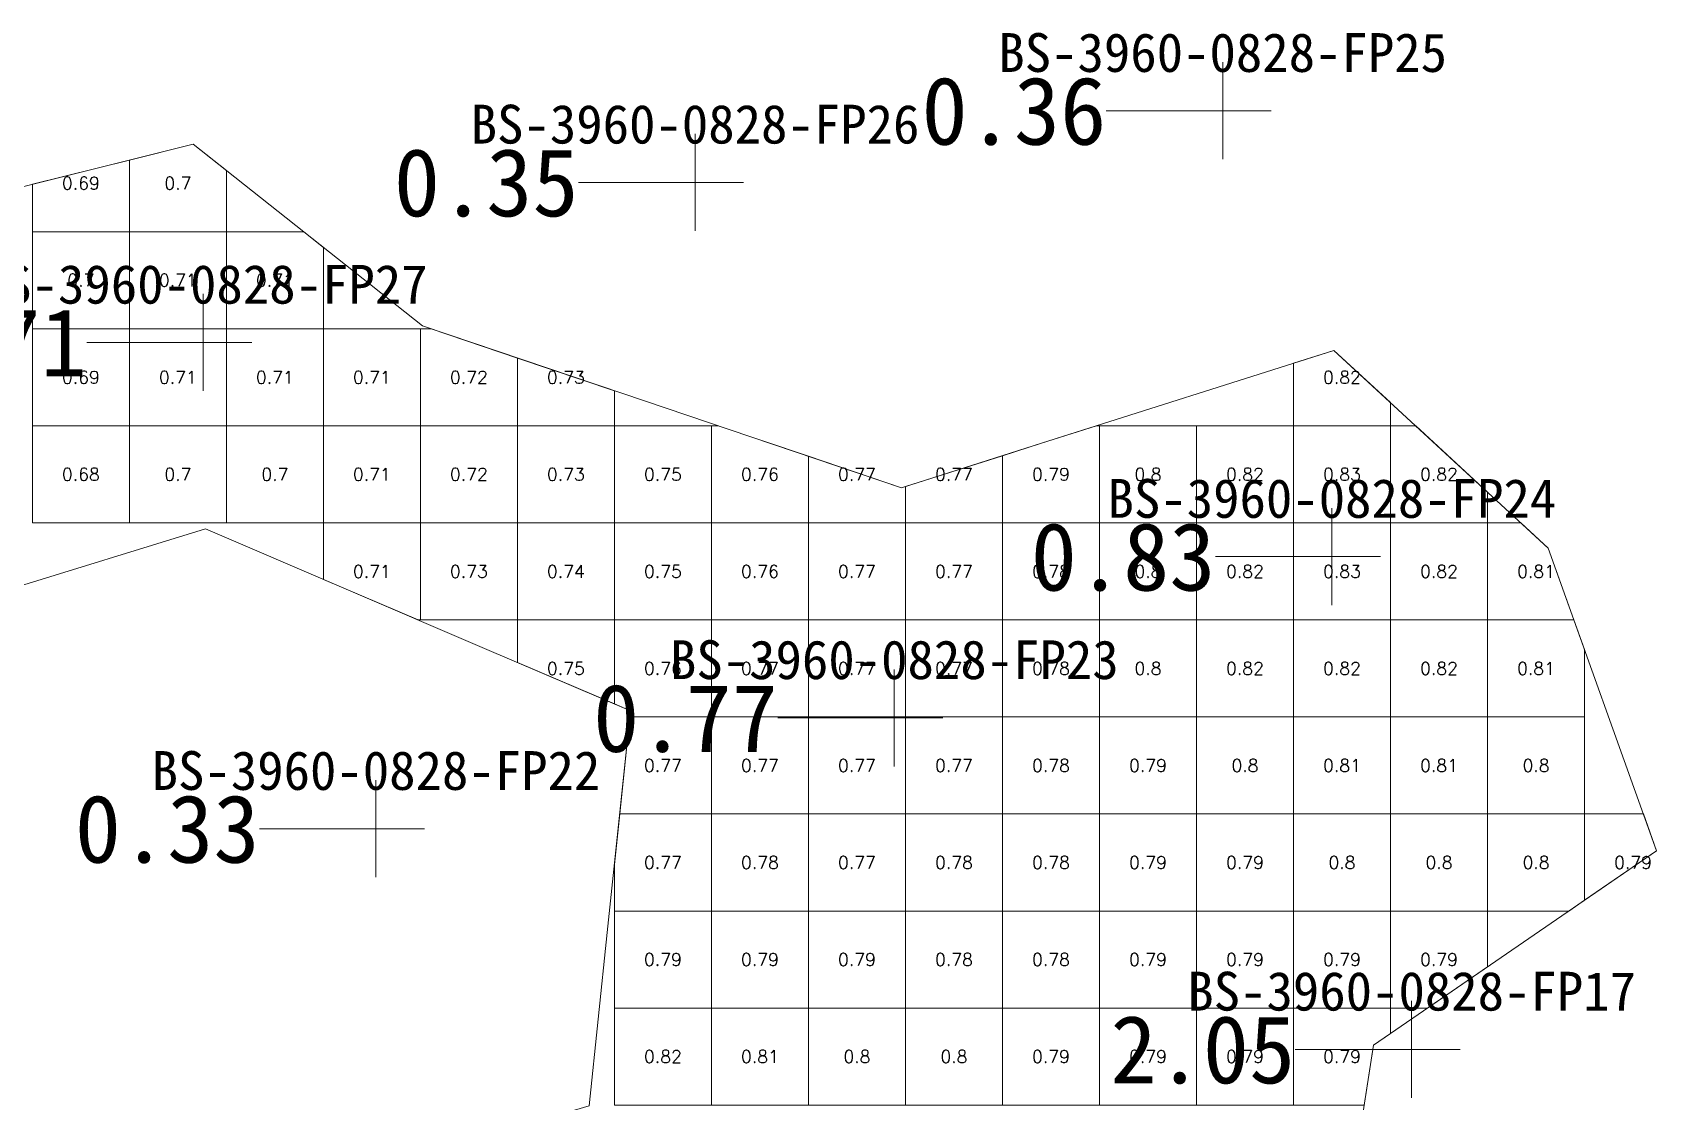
# Model space of a CAD drawing. Header units: inches. Extents: x 470023 to 470064.9, y 4349671.7 to 4349749.2.
# Drawn here: x 470047.09 to 470063.83, y 4349704.67 to 4349715.69 of the extents above; entities that cross this region are included whole.
import ezdxf
from ezdxf.enums import TextEntityAlignment as Align

# ---------------------------------------------------------------- set-up
doc = ezdxf.new("R2010")
doc.units = ezdxf.units.IN
doc.header["$MEASUREMENT"] = 0
for name, color, linetype, lineweight in [('0.500-1.000', 7, 'Continuous', 0), ('孔口文字', 7, 'Continuous', 0), ('点', 7, 'Continuous', 0), ('爆区方格网', 7, 'Continuous', 0), ('线条', 7, 'Continuous', 0), ('钻孔', 7, 'Continuous', 0)]:
    doc.layers.add(name, color=color, linetype=linetype, lineweight=lineweight)
doc.styles.add('3dmine_textStyle_1', font='txt.shx', dxfattribs={"height": 1, "bigfont": 'gbcbig.shx'})
doc.styles.add('3dmine_textStyle_4', font='simsunb.ttf', dxfattribs={"height": 1})

msp = doc.modelspace()

# ---------------------------------------------------------------- hatches: boundary and pattern name
at = {"layer": '钻孔', "linetype": 'Continuous', "lineweight": 0, "true_color": 0x808080, "extrusion": (0, 1, 0)}
for points in [[(-470060.359, 3949.568), (-470059.359, 3949.568), (-470059.359, 3960.568), (-470060.359, 3960.568)], [(-470054.92, 3950.486), (-470053.92, 3950.486), (-470053.92, 3960.486), (-470054.92, 3960.486)], [(-470051.631, 3949.651), (-470050.631, 3949.651), (-470050.631, 3960.651), (-470051.631, 3960.651)]]:
    msp.add_hatch(color=8, dxfattribs=at).paths.add_polyline_path(points, flags=0)
at = {"layer": '钻孔', "linetype": 'Continuous', "lineweight": 0, "true_color": 0x00ffff, "extrusion": (0, 1, 0)}
for points in [[(-470049.85, 3949.534), (-470048.85, 3949.534), (-470048.85, 3960.534), (-470049.85, 3960.534)], [(-470061.485, 3949.895), (-470060.485, 3949.895), (-470060.485, 3960.895), (-470061.485, 3960.895)], [(-470056.974, 3949.529), (-470055.974, 3949.529), (-470055.974, 3960.529), (-470056.974, 3960.529)]]:
    msp.add_hatch(color=4, dxfattribs=at).paths.add_polyline_path(points, flags=0)
at = {"layer": '钻孔', "linetype": 'Continuous', "lineweight": 0, "true_color": 0xff0000, "extrusion": (0, 1, 0)}
msp.add_hatch(color=1, dxfattribs=at).paths.add_polyline_path([(-470062.307, 3949.757), (-470061.307, 3949.757), (-470061.307, 3960.757), (-470062.307, 3960.757)], flags=0)

# ---------------------------------------------------------------- linework, layer by layer
at = {"layer": '0.500-1.000', "color": 4, "linetype": 'Continuous', "lineweight": 0, "true_color": 0x00ffff}
for points in [[(470045.76, 4349713.79), (470048.747, 4349714.536), (470051.11, 4349712.663)], [(470051.11, 4349712.663), (470053.176, 4349711.965), (470056.049, 4349710.994), (470057.493, 4349711.453), (470060.505, 4349712.41), (470062.715, 4349710.374), (470063.831, 4349707.254), (470060.914, 4349705.252), (470060.578, 4349703.08), (470060.5, 4349702.575), (470060.28, 4349701.153), (470058.343, 4349700.038), (470056.407, 4349698.924), (470058.858, 4349696.66), (470059.858, 4349695.736), (470059.827, 4349692.85), (470060.005, 4349691.162), (470060.249, 4349688.849), (470057.493, 4349685.859)], [(470044.623, 4349704.07), (470047.533, 4349703.062), (470049.726, 4349703.709), (470052.827, 4349704.624), (470053.015, 4349706.412), (470053.255, 4349708.695), (470051.751, 4349709.34), (470048.874, 4349710.571), (470046.821, 4349709.94)]]:
    msp.add_lwpolyline(points, dxfattribs=at)
at = {"layer": '点', "color": 138, "linetype": 'Continuous', "lineweight": 0, "true_color": 0x004c4c}
for points, elevation in [([(470059.359, 4349714.38), (470059.359, 4349715.38)], 3960.568), ([(470059.859, 4349714.88), (470058.859, 4349714.88)], 3960.568), ([(470053.92, 4349713.642), (470053.92, 4349714.642)], 3960.486), ([(470054.42, 4349714.142), (470053.42, 4349714.142)], 3960.486), ([(470048.85, 4349711.992), (470048.85, 4349712.992)], 3960.534), ([(470049.35, 4349712.492), (470048.35, 4349712.492)], 3960.534), ([(470060.485, 4349709.785), (470060.485, 4349710.785)], 3960.895), ([(470060.985, 4349710.285), (470059.985, 4349710.285)], 3960.895), ([(470055.974, 4349708.123), (470055.974, 4349709.123)], 3960.529), ([(470056.474, 4349708.623), (470055.474, 4349708.623)], 3960.529), ([(470050.631, 4349706.981), (470050.631, 4349707.981)], 3960.651), ([(470051.131, 4349707.481), (470050.131, 4349707.481)], 3960.651), ([(470061.307, 4349704.707), (470061.307, 4349705.707)], 3960.757), ([(470061.807, 4349705.207), (470060.807, 4349705.207)], 3960.757)]:
    msp.add_lwpolyline(points, dxfattribs=dict(at, elevation=elevation))
at = {"layer": '爆区方格网', "color": 4, "linetype": 'Continuous', "lineweight": 0, "true_color": 0x00ffff, "elevation": 3960.677}
for points in [[(470049.089, 4349714.265), (470049.089, 4349713.633), (470048.089, 4349713.633), (470048.089, 4349714.372), (470048.747, 4349714.536), (470049.089, 4349714.265)], [(470048.089, 4349713.633), (470047.089, 4349713.633), (470047.089, 4349714.122), (470048.089, 4349714.372), (470048.089, 4349713.633)], [(470048.089, 4349712.633), (470047.089, 4349712.633), (470047.089, 4349713.633), (470048.089, 4349713.633), (470048.089, 4349712.633)], [(470049.089, 4349712.633), (470048.089, 4349712.633), (470048.089, 4349713.633), (470049.089, 4349713.633), (470049.089, 4349712.633)], [(470050.089, 4349713.472), (470050.089, 4349712.633), (470049.089, 4349712.633), (470049.089, 4349713.633), (470049.886, 4349713.633), (470050.089, 4349713.472)], [(470048.089, 4349711.633), (470047.089, 4349711.633), (470047.089, 4349712.633), (470048.089, 4349712.633), (470048.089, 4349711.633)], [(470049.089, 4349711.633), (470048.089, 4349711.633), (470048.089, 4349712.633), (470049.089, 4349712.633), (470049.089, 4349711.633)], [(470050.089, 4349711.633), (470049.089, 4349711.633), (470049.089, 4349712.633), (470050.089, 4349712.633), (470050.089, 4349711.633)], [(470051.089, 4349711.633), (470050.089, 4349711.633), (470050.089, 4349712.633), (470051.089, 4349712.633), (470051.089, 4349711.633)], [(470052.089, 4349712.332), (470052.089, 4349711.633), (470051.089, 4349711.633), (470051.089, 4349712.633), (470051.199, 4349712.633), (470052.089, 4349712.332)], [(470061.089, 4349711.872), (470061.089, 4349711.633), (470060.089, 4349711.633), (470060.089, 4349712.278), (470060.505, 4349712.41), (470061.089, 4349711.872)], [(470053.089, 4349711.994), (470053.089, 4349711.633), (470052.089, 4349711.633), (470052.089, 4349712.332), (470053.089, 4349711.994)], [(470048.089, 4349710.633), (470047.089, 4349710.633), (470047.089, 4349711.633), (470048.089, 4349711.633), (470048.089, 4349710.633)], [(470049.089, 4349710.633), (470048.089, 4349710.633), (470048.089, 4349711.633), (470049.089, 4349711.633), (470049.089, 4349710.633)], [(470050.089, 4349710.633), (470049.089, 4349710.633), (470049.089, 4349711.633), (470050.089, 4349711.633), (470050.089, 4349710.633)], [(470051.089, 4349710.633), (470050.089, 4349710.633), (470050.089, 4349711.633), (470051.089, 4349711.633), (470051.089, 4349710.633)], [(470052.089, 4349710.633), (470051.089, 4349710.633), (470051.089, 4349711.633), (470052.089, 4349711.633), (470052.089, 4349710.633)], [(470053.089, 4349710.633), (470052.089, 4349710.633), (470052.089, 4349711.633), (470053.089, 4349711.633), (470053.089, 4349710.633)], [(470054.089, 4349710.633), (470053.089, 4349710.633), (470053.089, 4349711.633), (470054.089, 4349711.633), (470054.089, 4349710.633)], [(470055.089, 4349711.319), (470055.089, 4349710.633), (470054.089, 4349710.633), (470054.089, 4349711.633), (470054.159, 4349711.633), (470055.089, 4349711.319)], [(470058.089, 4349710.633), (470057.089, 4349710.633), (470057.089, 4349711.325), (470057.493, 4349711.453), (470058.059, 4349711.633), (470058.089, 4349711.633), (470058.089, 4349710.633)], [(470059.089, 4349710.633), (470058.089, 4349710.633), (470058.089, 4349711.633), (470059.089, 4349711.633), (470059.089, 4349710.633)], [(470060.089, 4349710.633), (470059.089, 4349710.633), (470059.089, 4349711.633), (470060.089, 4349711.633), (470060.089, 4349710.633)], [(470061.089, 4349710.633), (470060.089, 4349710.633), (470060.089, 4349711.633), (470061.089, 4349711.633), (470061.089, 4349710.633)], [(470062.089, 4349710.951), (470062.089, 4349710.633), (470061.089, 4349710.633), (470061.089, 4349711.633), (470061.349, 4349711.633), (470062.089, 4349710.951)], [(470056.049, 4349710.994), (470056.089, 4349711.007), (470056.089, 4349710.633), (470055.089, 4349710.633), (470055.089, 4349711.319), (470056.049, 4349710.994)], [(470057.089, 4349710.633), (470056.089, 4349710.633), (470056.089, 4349711.007), (470057.089, 4349711.325), (470057.089, 4349710.633)], [(470051.089, 4349709.633), (470051.066, 4349709.633), (470050.089, 4349710.051), (470050.089, 4349710.633), (470051.089, 4349710.633), (470051.089, 4349709.633)], [(470052.089, 4349709.633), (470051.089, 4349709.633), (470051.089, 4349710.633), (470052.089, 4349710.633), (470052.089, 4349709.633)], [(470053.089, 4349709.633), (470052.089, 4349709.633), (470052.089, 4349710.633), (470053.089, 4349710.633), (470053.089, 4349709.633)], [(470054.089, 4349709.633), (470053.089, 4349709.633), (470053.089, 4349710.633), (470054.089, 4349710.633), (470054.089, 4349709.633)], [(470055.089, 4349709.633), (470054.089, 4349709.633), (470054.089, 4349710.633), (470055.089, 4349710.633), (470055.089, 4349709.633)], [(470056.089, 4349709.633), (470055.089, 4349709.633), (470055.089, 4349710.633), (470056.089, 4349710.633), (470056.089, 4349709.633)], [(470057.089, 4349709.633), (470056.089, 4349709.633), (470056.089, 4349710.633), (470057.089, 4349710.633), (470057.089, 4349709.633)], [(470058.089, 4349709.633), (470057.089, 4349709.633), (470057.089, 4349710.633), (470058.089, 4349710.633), (470058.089, 4349709.633)], [(470059.089, 4349709.633), (470058.089, 4349709.633), (470058.089, 4349710.633), (470059.089, 4349710.633), (470059.089, 4349709.633)], [(470060.089, 4349709.633), (470059.089, 4349709.633), (470059.089, 4349710.633), (470060.089, 4349710.633), (470060.089, 4349709.633)], [(470061.089, 4349709.633), (470060.089, 4349709.633), (470060.089, 4349710.633), (470061.089, 4349710.633), (470061.089, 4349709.633)], [(470062.089, 4349709.633), (470061.089, 4349709.633), (470061.089, 4349710.633), (470062.089, 4349710.633), (470062.089, 4349709.633)], [(470062.715, 4349710.374), (470062.98, 4349709.633), (470062.089, 4349709.633), (470062.089, 4349710.633), (470062.434, 4349710.633), (470062.715, 4349710.374)], [(470053.089, 4349708.767), (470052.089, 4349709.195), (470052.089, 4349709.633), (470053.089, 4349709.633), (470053.089, 4349708.767)], [(470054.089, 4349708.633), (470053.249, 4349708.633), (470053.255, 4349708.695), (470053.089, 4349708.767), (470053.089, 4349709.633), (470054.089, 4349709.633), (470054.089, 4349708.633)], [(470055.089, 4349708.633), (470054.089, 4349708.633), (470054.089, 4349709.633), (470055.089, 4349709.633), (470055.089, 4349708.633)], [(470056.089, 4349708.633), (470055.089, 4349708.633), (470055.089, 4349709.633), (470056.089, 4349709.633), (470056.089, 4349708.633)], [(470057.089, 4349708.633), (470056.089, 4349708.633), (470056.089, 4349709.633), (470057.089, 4349709.633), (470057.089, 4349708.633)], [(470058.089, 4349708.633), (470057.089, 4349708.633), (470057.089, 4349709.633), (470058.089, 4349709.633), (470058.089, 4349708.633)], [(470059.089, 4349708.633), (470058.089, 4349708.633), (470058.089, 4349709.633), (470059.089, 4349709.633), (470059.089, 4349708.633)], [(470060.089, 4349708.633), (470059.089, 4349708.633), (470059.089, 4349709.633), (470060.089, 4349709.633), (470060.089, 4349708.633)], [(470061.089, 4349708.633), (470060.089, 4349708.633), (470060.089, 4349709.633), (470061.089, 4349709.633), (470061.089, 4349708.633)], [(470062.089, 4349708.633), (470061.089, 4349708.633), (470061.089, 4349709.633), (470062.089, 4349709.633), (470062.089, 4349708.633)], [(470063.089, 4349709.328), (470063.089, 4349708.633), (470062.089, 4349708.633), (470062.089, 4349709.633), (470062.98, 4349709.633), (470063.089, 4349709.328)], [(470054.089, 4349707.633), (470053.144, 4349707.633), (470053.249, 4349708.633), (470054.089, 4349708.633), (470054.089, 4349707.633)], [(470055.089, 4349707.633), (470054.089, 4349707.633), (470054.089, 4349708.633), (470055.089, 4349708.633), (470055.089, 4349707.633)], [(470056.089, 4349707.633), (470055.089, 4349707.633), (470055.089, 4349708.633), (470056.089, 4349708.633), (470056.089, 4349707.633)], [(470057.089, 4349707.633), (470056.089, 4349707.633), (470056.089, 4349708.633), (470057.089, 4349708.633), (470057.089, 4349707.633)], [(470058.089, 4349707.633), (470057.089, 4349707.633), (470057.089, 4349708.633), (470058.089, 4349708.633), (470058.089, 4349707.633)], [(470059.089, 4349707.633), (470058.089, 4349707.633), (470058.089, 4349708.633), (470059.089, 4349708.633), (470059.089, 4349707.633)], [(470060.089, 4349707.633), (470059.089, 4349707.633), (470059.089, 4349708.633), (470060.089, 4349708.633), (470060.089, 4349707.633)], [(470061.089, 4349707.633), (470060.089, 4349707.633), (470060.089, 4349708.633), (470061.089, 4349708.633), (470061.089, 4349707.633)], [(470062.089, 4349707.633), (470061.089, 4349707.633), (470061.089, 4349708.633), (470062.089, 4349708.633), (470062.089, 4349707.633)], [(470063.089, 4349707.633), (470062.089, 4349707.633), (470062.089, 4349708.633), (470063.089, 4349708.633), (470063.089, 4349707.633)], [(470054.089, 4349706.633), (470053.089, 4349706.633), (470053.089, 4349707.113), (470053.144, 4349707.633), (470054.089, 4349707.633), (470054.089, 4349706.633)], [(470055.089, 4349706.633), (470054.089, 4349706.633), (470054.089, 4349707.633), (470055.089, 4349707.633), (470055.089, 4349706.633)], [(470056.089, 4349706.633), (470055.089, 4349706.633), (470055.089, 4349707.633), (470056.089, 4349707.633), (470056.089, 4349706.633)], [(470057.089, 4349706.633), (470056.089, 4349706.633), (470056.089, 4349707.633), (470057.089, 4349707.633), (470057.089, 4349706.633)], [(470058.089, 4349706.633), (470057.089, 4349706.633), (470057.089, 4349707.633), (470058.089, 4349707.633), (470058.089, 4349706.633)], [(470059.089, 4349706.633), (470058.089, 4349706.633), (470058.089, 4349707.633), (470059.089, 4349707.633), (470059.089, 4349706.633)], [(470060.089, 4349706.633), (470059.089, 4349706.633), (470059.089, 4349707.633), (470060.089, 4349707.633), (470060.089, 4349706.633)], [(470061.089, 4349706.633), (470060.089, 4349706.633), (470060.089, 4349707.633), (470061.089, 4349707.633), (470061.089, 4349706.633)], [(470062.089, 4349706.633), (470061.089, 4349706.633), (470061.089, 4349707.633), (470062.089, 4349707.633), (470062.089, 4349706.633)], [(470063.089, 4349706.745), (470062.926, 4349706.633), (470062.089, 4349706.633), (470062.089, 4349707.633), (470063.089, 4349707.633), (470063.089, 4349706.745)], [(470063.831, 4349707.254), (470063.089, 4349706.745), (470063.089, 4349707.633), (470063.696, 4349707.633), (470063.831, 4349707.254)], [(470054.089, 4349705.633), (470053.089, 4349705.633), (470053.089, 4349706.633), (470054.089, 4349706.633), (470054.089, 4349705.633)], [(470055.089, 4349705.633), (470054.089, 4349705.633), (470054.089, 4349706.633), (470055.089, 4349706.633), (470055.089, 4349705.633)], [(470056.089, 4349705.633), (470055.089, 4349705.633), (470055.089, 4349706.633), (470056.089, 4349706.633), (470056.089, 4349705.633)], [(470057.089, 4349705.633), (470056.089, 4349705.633), (470056.089, 4349706.633), (470057.089, 4349706.633), (470057.089, 4349705.633)], [(470058.089, 4349705.633), (470057.089, 4349705.633), (470057.089, 4349706.633), (470058.089, 4349706.633), (470058.089, 4349705.633)], [(470059.089, 4349705.633), (470058.089, 4349705.633), (470058.089, 4349706.633), (470059.089, 4349706.633), (470059.089, 4349705.633)], [(470060.089, 4349705.633), (470059.089, 4349705.633), (470059.089, 4349706.633), (470060.089, 4349706.633), (470060.089, 4349705.633)], [(470061.089, 4349705.633), (470060.089, 4349705.633), (470060.089, 4349706.633), (470061.089, 4349706.633), (470061.089, 4349705.633)], [(470062.089, 4349706.058), (470061.469, 4349705.633), (470061.089, 4349705.633), (470061.089, 4349706.633), (470062.089, 4349706.633), (470062.089, 4349706.058)], [(470054.089, 4349704.633), (470053.089, 4349704.633), (470053.089, 4349705.633), (470054.089, 4349705.633), (470054.089, 4349704.633)], [(470055.089, 4349704.633), (470054.089, 4349704.633), (470054.089, 4349705.633), (470055.089, 4349705.633), (470055.089, 4349704.633)], [(470056.089, 4349704.633), (470055.089, 4349704.633), (470055.089, 4349705.633), (470056.089, 4349705.633), (470056.089, 4349704.633)], [(470057.089, 4349704.633), (470056.089, 4349704.633), (470056.089, 4349705.633), (470057.089, 4349705.633), (470057.089, 4349704.633)], [(470058.089, 4349704.633), (470057.089, 4349704.633), (470057.089, 4349705.633), (470058.089, 4349705.633), (470058.089, 4349704.633)], [(470059.089, 4349704.633), (470058.089, 4349704.633), (470058.089, 4349705.633), (470059.089, 4349705.633), (470059.089, 4349704.633)], [(470060.089, 4349704.633), (470059.089, 4349704.633), (470059.089, 4349705.633), (470060.089, 4349705.633), (470060.089, 4349704.633)], [(470061.089, 4349705.372), (470060.914, 4349705.252), (470060.818, 4349704.633), (470060.089, 4349704.633), (470060.089, 4349705.633), (470061.089, 4349705.633), (470061.089, 4349705.372)]]:
    msp.add_lwpolyline(points, dxfattribs=at)
at = {"layer": '线条', "color": 138, "linetype": 'Continuous', "lineweight": 0, "true_color": 0x004c4c}
for points, elevation in [([(470059.359, 4349714.88), (470059.359, 4349714.88), (470059.359, 4349714.88)], 3960.568), ([(470053.92, 4349714.142), (470053.92, 4349714.142), (470053.92, 4349714.142)], 3960.486), ([(470048.85, 4349712.492), (470048.85, 4349712.492), (470048.85, 4349712.492)], 3960.534), ([(470060.485, 4349710.285), (470060.485, 4349710.285), (470060.485, 4349710.285)], 3960.895), ([(470055.974, 4349708.623), (470055.974, 4349708.623), (470055.974, 4349708.623)], 3960.529), ([(470050.631, 4349707.481), (470050.631, 4349707.481), (470050.631, 4349707.481)], 3960.651), ([(470061.307, 4349705.207), (470061.307, 4349705.207), (470061.307, 4349705.207)], 3960.757)]:
    msp.add_lwpolyline(points, dxfattribs=dict(at, elevation=elevation))
at = {"layer": '钻孔', "color": 8, "linetype": 'Continuous', "lineweight": 0, "true_color": 0x808080}
for points, elevation in [([(470059.359, 4349714.88), (470058.159, 4349714.88)], 3960.568), ([(470059.359, 4349714.88), (470058.159, 4349714.88)], 3949.568), ([(470053.92, 4349714.142), (470052.72, 4349714.142)], 3960.486), ([(470053.92, 4349714.142), (470052.72, 4349714.142)], 3950.486), ([(470050.631, 4349707.481), (470049.431, 4349707.481)], 3960.651), ([(470050.631, 4349707.481), (470049.431, 4349707.481)], 3949.651)]:
    msp.add_lwpolyline(points, dxfattribs=dict(at, elevation=elevation))
at = {"layer": '钻孔', "color": 4, "linetype": 'Continuous', "lineweight": 0, "true_color": 0x00ffff}
for points, elevation in [([(470048.85, 4349712.492), (470047.65, 4349712.492)], 3960.534), ([(470048.85, 4349712.492), (470047.65, 4349712.492)], 3949.534), ([(470060.485, 4349710.285), (470059.285, 4349710.285)], 3960.895), ([(470060.485, 4349710.285), (470059.285, 4349710.285)], 3949.895), ([(470055.974, 4349708.623), (470054.774, 4349708.623)], 3960.529), ([(470055.974, 4349708.623), (470054.774, 4349708.623)], 3949.529)]:
    msp.add_lwpolyline(points, dxfattribs=dict(at, elevation=elevation))
at = {"layer": '钻孔', "color": 1, "linetype": 'Continuous', "lineweight": 0, "true_color": 0xff0000}
for elevation in [3960.757, 3949.757]:
    msp.add_lwpolyline([(470061.307, 4349705.207), (470060.107, 4349705.207)], dxfattribs=dict(at, elevation=elevation))

# ---------------------------------------------------------------- texts
at = {"color": 4, "linetype": 'Continuous', "lineweight": 0, "true_color": 0x00ffff, "style": '3dmine_textStyle_1'}
for s, p in [('0.69', (470047.589, 4349714.133, 3960.677)), ('0.7', (470048.589, 4349714.133, 3960.677)), ('0.7', (470047.589, 4349713.133, 3960.677)), ('0.71', (470048.589, 4349713.133, 3960.677)), ('0.71', (470049.589, 4349713.133, 3960.677)), ('0.69', (470047.589, 4349712.133, 3960.677)), ('0.71', (470048.589, 4349712.133, 3960.677)), ('0.71', (470049.589, 4349712.133, 3960.677)), ('0.71', (470050.589, 4349712.133, 3960.677)), ('0.72', (470051.589, 4349712.133, 3960.677)), ('0.73', (470052.589, 4349712.133, 3960.677)), ('0.82', (470060.589, 4349712.133, 3960.677)), ('0.68', (470047.589, 4349711.133, 3960.677)), ('0.7', (470048.589, 4349711.133, 3960.677)), ('0.7', (470049.589, 4349711.133, 3960.677)), ('0.71', (470050.589, 4349711.133, 3960.677)), ('0.72', (470051.589, 4349711.133, 3960.677)), ('0.73', (470052.589, 4349711.133, 3960.677)), ('0.75', (470053.589, 4349711.133, 3960.677)), ('0.76', (470054.589, 4349711.133, 3960.677)), ('0.77', (470055.589, 4349711.133, 3960.677)), ('0.77', (470056.589, 4349711.133, 3960.677)), ('0.79', (470057.589, 4349711.133, 3960.677)), ('0.8', (470058.589, 4349711.133, 3960.677)), ('0.82', (470059.589, 4349711.133, 3960.677)), ('0.83', (470060.589, 4349711.133, 3960.677)), ('0.82', (470061.589, 4349711.133, 3960.677)), ('0.71', (470050.589, 4349710.133, 3960.677)), ('0.73', (470051.589, 4349710.133, 3960.677)), ('0.74', (470052.589, 4349710.133, 3960.677)), ('0.75', (470053.589, 4349710.133, 3960.677)), ('0.76', (470054.589, 4349710.133, 3960.677)), ('0.77', (470055.589, 4349710.133, 3960.677)), ('0.77', (470056.589, 4349710.133, 3960.677)), ('0.78', (470057.589, 4349710.133, 3960.677)), ('0.8', (470058.589, 4349710.133, 3960.677)), ('0.82', (470059.589, 4349710.133, 3960.677)), ('0.83', (470060.589, 4349710.133, 3960.677)), ('0.82', (470061.589, 4349710.133, 3960.677)), ('0.81', (470062.589, 4349710.133, 3960.677)), ('0.75', (470052.589, 4349709.133, 3960.677)), ('0.76', (470053.589, 4349709.133, 3960.677)), ('0.77', (470054.589, 4349709.133, 3960.677)), ('0.77', (470055.589, 4349709.133, 3960.677)), ('0.77', (470056.589, 4349709.133, 3960.677)), ('0.78', (470057.589, 4349709.133, 3960.677)), ('0.8', (470058.589, 4349709.133, 3960.677)), ('0.82', (470059.589, 4349709.133, 3960.677)), ('0.82', (470060.589, 4349709.133, 3960.677)), ('0.82', (470061.589, 4349709.133, 3960.677)), ('0.81', (470062.589, 4349709.133, 3960.677)), ('0.77', (470053.589, 4349708.133, 3960.677)), ('0.77', (470054.589, 4349708.133, 3960.677)), ('0.77', (470055.589, 4349708.133, 3960.677)), ('0.77', (470056.589, 4349708.133, 3960.677)), ('0.78', (470057.589, 4349708.133, 3960.677)), ('0.79', (470058.589, 4349708.133, 3960.677)), ('0.8', (470059.589, 4349708.133, 3960.677)), ('0.81', (470060.589, 4349708.133, 3960.677)), ('0.81', (470061.589, 4349708.133, 3960.677)), ('0.8', (470062.589, 4349708.133, 3960.677)), ('0.77', (470053.589, 4349707.133, 3960.677)), ('0.78', (470054.589, 4349707.133, 3960.677)), ('0.77', (470055.589, 4349707.133, 3960.677)), ('0.78', (470056.589, 4349707.133, 3960.677)), ('0.78', (470057.589, 4349707.133, 3960.677)), ('0.79', (470058.589, 4349707.133, 3960.677)), ('0.79', (470059.589, 4349707.133, 3960.677)), ('0.8', (470060.589, 4349707.133, 3960.677)), ('0.8', (470061.589, 4349707.133, 3960.677)), ('0.8', (470062.589, 4349707.133, 3960.677)), ('0.79', (470063.589, 4349707.133, 3960.677)), ('0.79', (470053.589, 4349706.133, 3960.677)), ('0.79', (470054.589, 4349706.133, 3960.677)), ('0.79', (470055.589, 4349706.133, 3960.677)), ('0.78', (470056.589, 4349706.133, 3960.677)), ('0.78', (470057.589, 4349706.133, 3960.677)), ('0.79', (470058.589, 4349706.133, 3960.677)), ('0.79', (470059.589, 4349706.133, 3960.677)), ('0.79', (470060.589, 4349706.133, 3960.677)), ('0.79', (470061.589, 4349706.133, 3960.677)), ('0.82', (470053.589, 4349705.133, 3960.677)), ('0.81', (470054.589, 4349705.133, 3960.677)), ('0.8', (470055.589, 4349705.133, 3960.677)), ('0.8', (470056.589, 4349705.133, 3960.677)), ('0.79', (470057.589, 4349705.133, 3960.677)), ('0.79', (470058.589, 4349705.133, 3960.677)), ('0.79', (470059.589, 4349705.133, 3960.677)), ('0.79', (470060.589, 4349705.133, 3960.677))]:
    msp.add_text(s, height=0.13, dxfattribs=at).set_placement(p, align=Align.MIDDLE_CENTER)
at = {"layer": '孔口文字', "color": 138, "linetype": 'Continuous', "lineweight": 0, "true_color": 0x004c4c, "style": '3dmine_textStyle_4'}
for s, p in [('BS-3960-0828-FP25', (470059.359, 4349715.28, 3960.568)), ('BS-3960-0828-FP26', (470053.92, 4349714.542, 3960.486)), ('BS-3960-0828-FP27', (470048.85, 4349712.892, 3960.534)), ('BS-3960-0828-FP24', (470060.485, 4349710.685, 3960.895)), ('BS-3960-0828-FP23', (470055.974, 4349709.023, 3960.529)), ('BS-3960-0828-FP22', (470050.631, 4349707.881, 3960.651)), ('BS-3960-0828-FP17', (470061.307, 4349705.607, 3960.757))]:
    msp.add_text(s, height=0.4, dxfattribs=at).set_placement(p, align=Align.CENTER)
at = {"layer": '钻孔', "color": 8, "linetype": 'Continuous', "lineweight": 0, "true_color": 0x808080, "style": '3dmine_textStyle_4'}
for s, p in [('0.36', (470058.159, 4349714.88, 3960.568)), ('0.35', (470052.72, 4349714.142, 3960.486)), ('0.33', (470049.431, 4349707.481, 3960.651))]:
    msp.add_text(s, height=0.7, dxfattribs=at).set_placement(p, align=Align.MIDDLE_RIGHT)
at = {"layer": '钻孔', "color": 4, "linetype": 'Continuous', "lineweight": 0, "true_color": 0x00ffff, "style": '3dmine_textStyle_4'}
for s, p in [('0.71', (470047.65, 4349712.492, 3960.534)), ('0.83', (470059.285, 4349710.285, 3960.895)), ('0.77', (470054.774, 4349708.623, 3960.529))]:
    msp.add_text(s, height=0.7, dxfattribs=at).set_placement(p, align=Align.MIDDLE_RIGHT)
at = {"layer": '钻孔', "color": 1, "linetype": 'Continuous', "lineweight": 0, "true_color": 0xff0000, "style": '3dmine_textStyle_4'}
msp.add_text('2.05', height=0.7, dxfattribs=at).set_placement((470060.107, 4349705.207, 3960.757), align=Align.MIDDLE_RIGHT)

doc.saveas('drawing.dxf')
